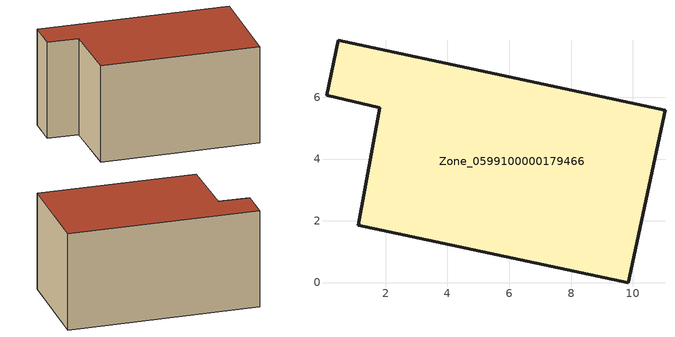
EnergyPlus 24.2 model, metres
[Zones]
Zone_0599100000179466
 floor ground (C_G): 1.11,1.86 1.8,5.65 0.08,6.06 0.47,7.84 11.04,5.58 9.85,0 z0
 wall outside (C_F): 9.85,0 11.04,5.58 0.47,7.84 0.08,6.06 1.8,5.65 1.11,1.86 9.85,0 z0:5.67
 roof outside (C_R): 1.8,5.65 1.11,1.86 9.85,0 11.04,5.58 0.47,7.84 0.08,6.06 z5.67
[BUILDING]
Pand.0599100000179466: North Axis=0; Terrain=City; Loads Convergence Tolerance Value=0.04; Temperature Convergence Tolerance Value=0.4; Solar Distribution=FullExterior; Maximum Number of Warmup Days=25; Minimum Number of Warmup Days=1
[Site:Location]
Rotterdam.The.Hague.AP_ZH_NLD Design_Conditions: Latitude=51.96; Longitude=4.45; Time Zone=1; Elevation=-4.5
[SITE:GROUNDTEMPERATURE:BUILDINGSURFACE]
18, 18, 18, 18, 18, 18, 18, 18, 18, 18, 18, 18
[MATERIAL] Thermal Absorptance=0.9; Solar Absorptance=0.7; Visible Absorptance=0.7
Name | Roughness | Thickness | Conductivity | Density | Specific Heat
G.TI.1975-1991 | MediumSmooth | 0.15 | 0.288461 | 540 | 1210
F.TI.1975-1991 | Rough | 0.3 | 0.230769 | 1920 | 840
R.TI.1975-1991 | MediumRough | 0.2 | 0.153846 | 1500 | 1000
[CONSTRUCTION]
C_G: G.TI.1975-1991
C_F: F.TI.1975-1991
C_R: R.TI.1975-1991
[ZONE]
Zone_0599100000179466: Type=1; Multiplier=1; Ceiling Height=Autocalculate; Volume=Autocalculate; Floor Area=autocalculate; Part of Total Floor Area=Yes
[ZONEINFILTRATION:DESIGNFLOWRATE]
Infil_Zone_0599100000179466: Zone or ZoneList or Space or SpaceList=Zone_0599100000179466; Schedule=AlwaysOn; Design Flow Rate Calculation Method=Flow/Area; Flow Rate per Floor Area=0.003; Constant Term Coefficient=1; Temperature Term Coefficient=0; Velocity Term Coefficient=0; Velocity Squared Term Coefficient=0
[HVACTEMPLATE:ZONE:IDEALLOADSAIRSYSTEM]
Zone_0599100000179466: Maximum Heating Supply Air Temperature=50; Minimum Cooling Supply Air Temperature=13; Maximum Heating Supply Air Humidity Ratio=0.0156; Minimum Cooling Supply Air Humidity Ratio=0.0077; Heating Limit=NoLimit; Cooling Limit=NoLimit; Dehumidification Control Type=ConstantSensibleHeatRatio; Cooling Sensible Heat Ratio=0.7; Dehumidification Setpoint=60; Humidification Control Type=None; Humidification Setpoint=30; Outdoor Air Method=None; Outdoor Air Flow Rate per Person=0.00944; Outdoor Air Flow Rate per Zone Floor Area=0; Outdoor Air Flow Rate per Zone=0; Demand Controlled Ventilation Type=None; Outdoor Air Economizer Type=NoEconomizer; Heat Recovery Type=None; Sensible Heat Recovery Effectiveness=0.7; Latent Heat Recovery Effectiveness=0.65
[ZONECONTROL:THERMOSTAT]
ThermostatControl_Zone_0599100000179466: Zone or ZoneList=Zone_0599100000179466; Control Type Schedule=DualSetpointControlType; Control 1=Thermostat_Zone_0599100000179466; Temperature Difference Between Cutout And Setpoint=0
[THERMOSTATSETPOINT:DUALSETPOINT]
Thermostat_Zone_0599100000179466: Heating Setpoint Temperature Schedule=HeatingSetpoint_Zone_0599100000179466; Cooling Setpoint Temperature Schedule=CoolingSetpoint_Zone_0599100000179466
[SCHEDULE:COMPACT]
HeatingSetpoint_Zone_0599100000179466: Through: 12/31, For: AllDays, Until: 24:00, 21
CoolingSetpoint_Zone_0599100000179466: Through: 12/31, For: AllDays, Until: 24:00, 24
DualSetpointControlType: Through: 12/31, For: AllDays, Until: 24:00, 4
AlwaysOn: Through: 12/31, For: AllDays, Until: 24:00, 1
